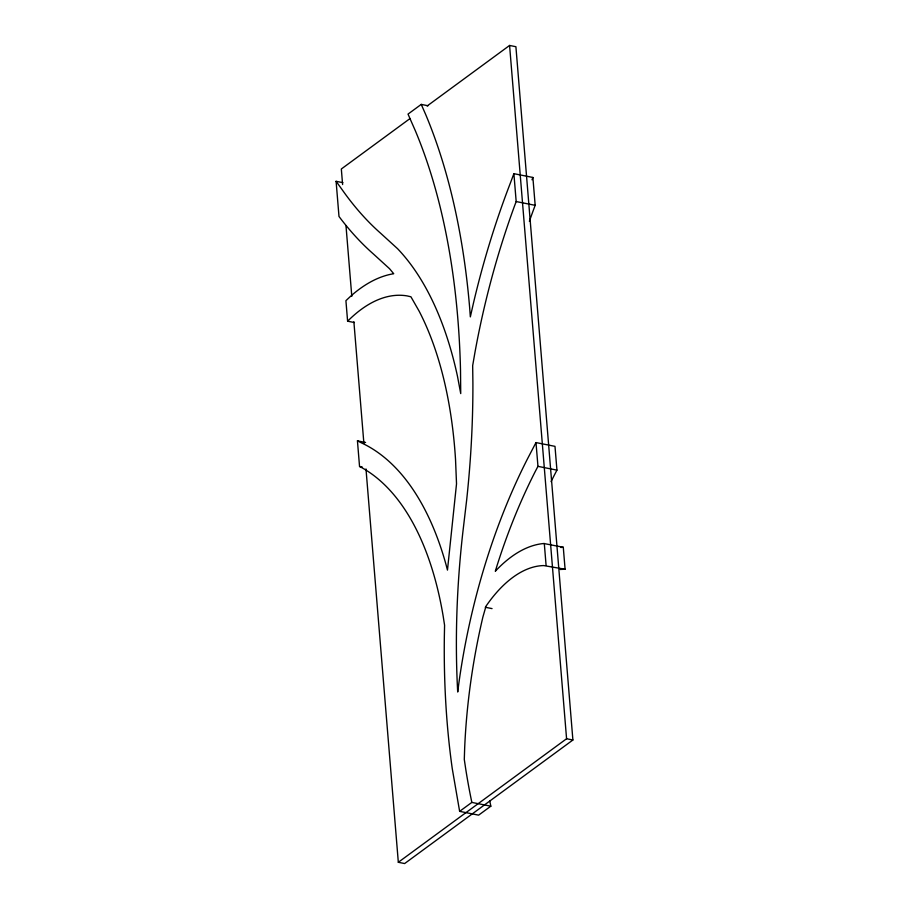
<?xml version="1.0" encoding="UTF-8"?>
<svg xmlns="http://www.w3.org/2000/svg" width="909" height="909" viewBox="0 0 909 909"><rect width="100%" height="100%" fill="white"/><g stroke="black" fill="none" stroke-linecap="round" stroke-linejoin="round"><path stroke-width="1.36" d="M551.07 481.645A368.861 188.697 -78.7 0 1 554.104 475.577L556.944 470.135L554.99 446.353L535.992 442.569L537.958 466.351L535.106 471.794A368.861 188.697 -78.7 0 0 496.939 565.943L495.314 571.261L496.632 569.852A168.074 85.98 -78.7 0 1 543.843 543.514L563.285 547.275L565.091 569.227L543.65 565.568A145.542 74.447 -78.7 0 0 485.997 606.189L482.884 617.052A368.861 188.697 -78.7 0 0 464.669 748.016L464.294 759.447L465.715 768.969A549.059 280.87 -78.7 0 0 471.51 800.795L471.828 802.408L459.636 811.362L452.273 768.73A570.182 291.687 -78.7 0 1 444.353 636.186L444.581 625.244L443.217 616.45A332.251 169.96 -78.7 0 0 361.1 467.271L359.544 466.487L357.442 440.854L365.577 442.478M529.379 221.296A468.033 239.431 -78.7 0 1 533.481 209.843L535.174 205.332L532.879 177.46L513.892 173.676L510.392 182.993A490.576 250.952 -78.7 0 0 473.328 303.651L470.339 316.889L469.658 307.708A592.395 303.038 -78.7 0 0 425.537 114.17L421.242 104.399L408.016 114.102L415.208 130.441A569.954 291.562 -78.7 0 1 460.511 370.361L460.727 393.597L457.5 376.383A385.28 197.094 -78.7 0 0 397.54 248.668L380.803 233.408A591.907 302.788 -78.7 0 1 341.977 189.458L336.103 181.311L342.886 182.664M513.892 173.676L516.176 201.548L514.483 206.059A468.033 239.431 -78.7 0 0 474.975 352.294L472.669 365.611L472.896 382.644A592.668 303.186 -78.7 0 1 466.647 500.12L462.829 532.447A547.65 280.154 -78.7 0 0 457.602 690.215L457.716 692.033L458.897 682.875A391.404 200.219 -78.7 0 1 527.311 459.193L535.992 442.569M532.004 179.789L532.879 177.46M354.385 322.536L347.602 321.184L348.42 320.411A174.903 89.48 -78.7 0 1 407.209 295.925L410.925 296.788L419.106 311.105A362.725 185.55 -78.7 0 1 455.534 459.579L456.523 483.849L447.467 570.102L446.046 564.682A354.783 181.493 -78.7 0 0 361.373 442.842L357.442 440.854M410.004 118.568L341.329 168.994L342.602 184.55M427.173 105.955L509.585 45.45L515.903 46.711L572.897 740.006L404.641 863.55L398.324 862.289L365.986 468.953M398.324 862.289L566.58 738.756L572.897 740.006M489.701 800.659A549.059 280.87 -78.7 0 0 490.508 804.579L490.826 806.192L478.623 815.146L459.636 811.362M563.285 547.275L562.83 547.298A168.074 85.98 -78.7 0 0 560.887 547.502M565.091 569.227L562.648 569.352A145.542 74.447 -78.7 0 0 560.137 569.488M421.242 104.399L428.025 105.751M516.176 201.548L535.174 205.332M537.958 466.351L556.944 470.135M359.544 466.487L362.259 467.033M485.281 607.257L492.064 608.61M471.828 802.408L490.826 806.192M509.585 45.45L566.58 738.756M544.298 543.491L546.093 565.443M345.977 225.591L351.794 296.334M353.885 321.797L363.895 443.478M336.103 181.311L338.989 216.467L341.511 219.785A614.098 314.139 -78.7 0 0 373.372 253.963L389.563 268.723L393.733 273.734A197.446 101.001 -78.7 0 0 351.044 295.868L345.92 300.674L347.602 321.184"/></g></svg>
